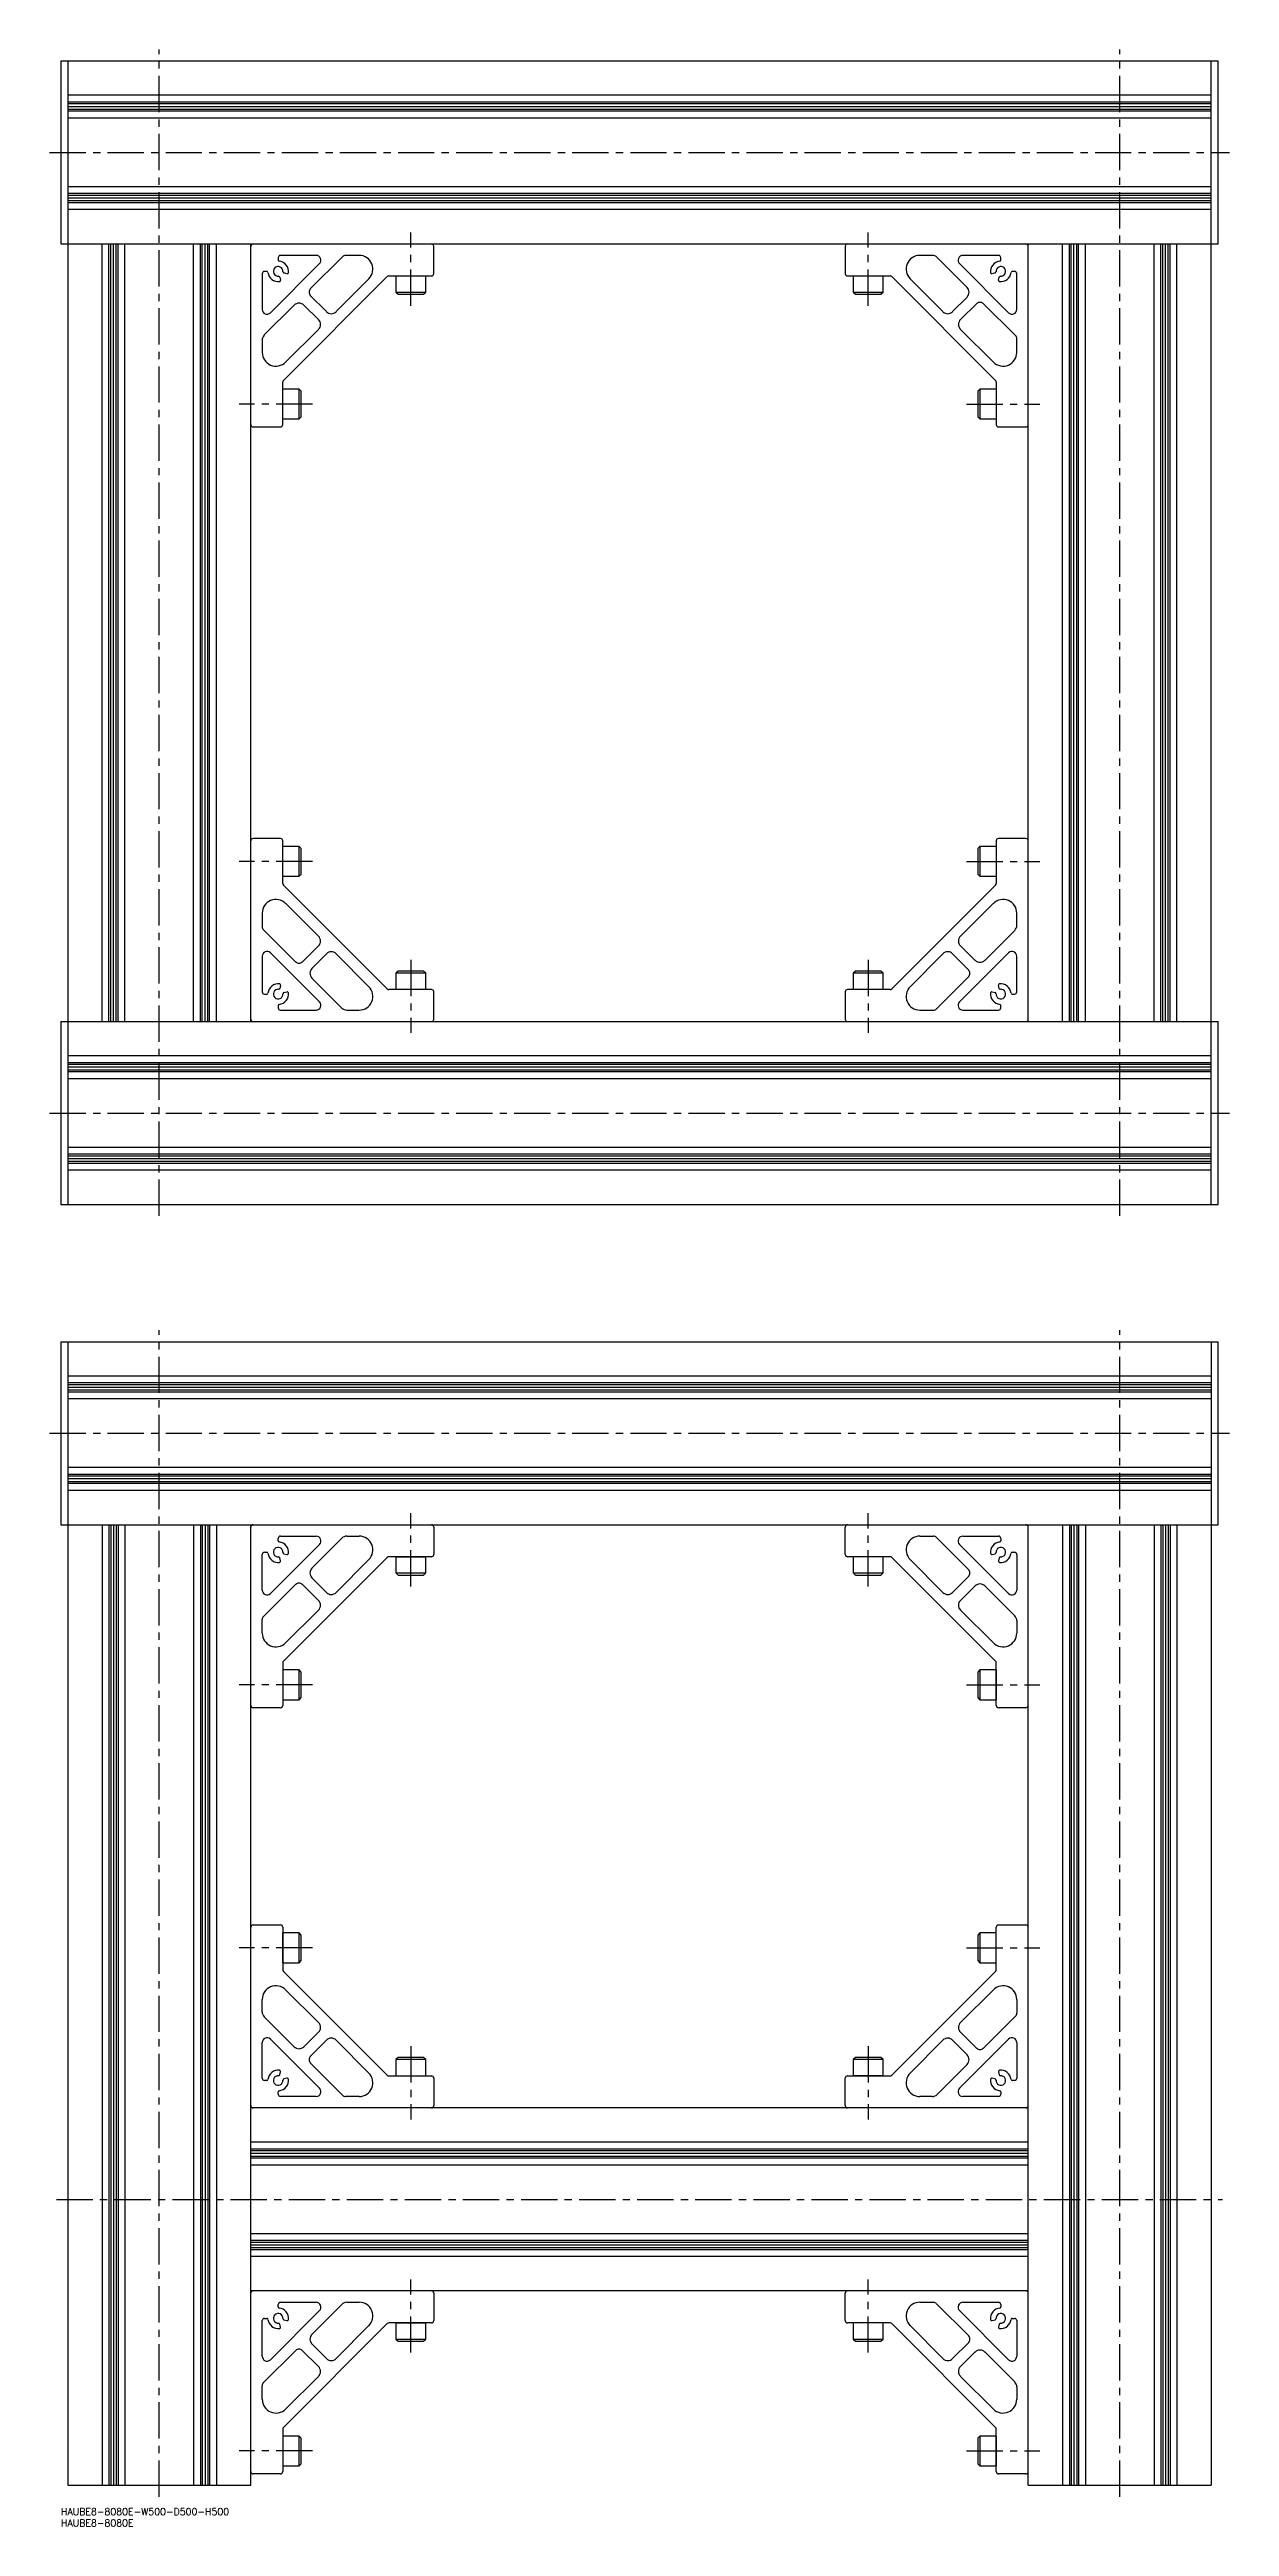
# Model space of a CAD drawing. Extents: x -5 to 1211, y -8 to 1075.
# Drawn here: x -5 to 511, y -8 to 1075 of the extents above; entities that cross this region are included whole.
import ezdxf

# ---------------------------------------------------------------- set-up
doc = ezdxf.new("R2010")
doc.units = 0
doc.header["$LTSCALE"] = 0.5
doc.linetypes.add('CENTER', pattern=[50.8, 31.75, -6.35, 6.35, -6.35])
for name, color, linetype in [('MSM_CENTER', 1, 'CENTER'), ('MSM_CONTINUOUS', 7, 'CONTINUOUS'), ('MSM_PART_NUMBER', 7, 'CONTINUOUS')]:
    doc.layers.add(name, color=color, linetype=linetype)
doc.styles.get("Standard").update_dxf_attribs({"font": 'txt.shx', "height": 3, "bigfont": 'bigfont.shx'})

# ---------------------------------------------------------------- blocks, each defined once
blk = doc.blocks.new('*U8')
at = {"layer": 'MSM_PART_NUMBER'}
blk.add_text('HAUBE8-8080E-W500-D500-H500', height=3, dxfattribs=at).set_placement((0, -3))
blk = doc.blocks.new('*U9')
at = {"layer": 'MSM_PART_NUMBER'}
blk.add_text('HAUBE8-8080E', height=3, dxfattribs=at).set_placement((0, -8))

msp = doc.modelspace()

# ---------------------------------------------------------------- linework, layer by layer
at = {"layer": 'MSM_CENTER'}
for p, q in [((43, 565), (43, 1075)), ((463, 565), (463, 1075)), ((-5, 1030), (511, 1030)), ((153, 963), (153, 995)), ((353, 963), (353, 995)), ((110, 920), (78, 920)), ((396, 920), (428, 920)), ((110, 720), (78, 720)), ((396, 720), (428, 720)), ((153, 677), (153, 645)), ((353, 677), (353, 645)), ((-5, 610), (511, 610)), ((43, 5), (43, 515)), ((463, 5), (463, 515)), ((-5, 470), (511, 470)), ((153, 403), (153, 435)), ((353, 403), (353, 435)), ((110, 360), (78, 360)), ((396, 360), (428, 360)), ((110, 245), (78, 245)), ((396, 245), (428, 245)), ((153, 202), (153, 170)), ((353, 202), (353, 170)), ((-2, 135), (508, 135)), ((153, 68), (153, 100)), ((353, 68), (353, 100)), ((110, 25), (78, 25)), ((396, 25), (428, 25))]:
    msp.add_line(p, q, dxfattribs=at)
at = {"layer": 'MSM_CONTINUOUS'}
for p, q in [((0, 1070), (506, 1070)), ((0, 1070), (0, 990)), ((3, 1070), (3, 570)), ((503, 570), (503, 1070)), ((506, 990), (506, 1070)), ((503, 1055), (3, 1055)), ((503, 1052), (3, 1052)), ((503, 1051.2), (3, 1051.2)), ((503, 1050), (3, 1050)), ((503, 1048.8), (3, 1048.8)), ((503, 1048), (3, 1048)), ((503, 1045), (3, 1045)), ((503, 1015), (3, 1015)), ((503, 1012), (3, 1012)), ((503, 1011.2), (3, 1011.2)), ((503, 1010), (3, 1010)), ((503, 1008.8), (3, 1008.8)), ((503, 1008), (3, 1008)), ((503, 1005), (3, 1005)), ((0, 990), (506, 990)), ((18, 650), (18, 990)), ((21, 650), (21, 990)), ((21.8, 650), (21.8, 990)), ((23, 650), (23, 990)), ((24.2, 650), (24.2, 990)), ((25, 650), (25, 990)), ((28, 650), (28, 990)), ((58, 650), (58, 990)), ((61, 650), (61, 990)), ((61.8, 650), (61.8, 990)), ((63, 650), (63, 990)), ((64.2, 650), (64.2, 990)), ((65, 650), (65, 990)), ((68, 650), (68, 990)), ((83, 650), (83, 990)), ((163, 977), (163, 989)), ((343, 989), (343, 977)), ((423, 650), (423, 990)), ((438, 650), (438, 990)), ((441, 650), (441, 990)), ((441.8, 650), (441.8, 990)), ((443, 650), (443, 990)), ((444.2, 650), (444.2, 990)), ((445, 650), (445, 990)), ((448, 650), (448, 990)), ((478, 650), (478, 990)), ((481, 650), (481, 990)), ((481.8, 650), (481.8, 990)), ((483, 650), (483, 990)), ((484.2, 650), (484.2, 990)), ((485, 650), (485, 990)), ((488, 650), (488, 990)), ((88, 977), (88, 961.4)), ((90, 978), (89, 978)), ((91.6, 959.9), (113.1, 981.4)), ((95, 984), (95, 983)), ((95.7, 975.5), (96, 974.2)), ((111.6, 985), (96, 985)), ((97.3, 930.3), (142.7, 975.7)), ((98.8, 977), (97.5, 977.3)), ((123.1, 984.4), (109, 970.3)), ((120.4, 960.4), (134.7, 974.8)), ((130.4, 985), (124.5, 985)), ((143.4, 976), (162, 976)), ((146.5, 976), (146.5, 968.9)), ((159.5, 968.9), (159.5, 976)), ((344, 976), (362.6, 976)), ((346.5, 976), (346.5, 968.9)), ((346.5, 976), (359.5, 976)), ((359.5, 968.9), (359.5, 976)), ((363.3, 975.7), (408.7, 930.3)), ((371.3, 974.8), (385.6, 960.4)), ((381, 985), (375.6, 985)), ((396.3, 971), (383.2, 984.1)), ((392.9, 981.4), (414.4, 959.9)), ((410, 985), (394.4, 985)), ((408.5, 977.3), (407.2, 977)), ((410, 974.2), (410.3, 975.5)), ((411, 983), (411, 984)), ((417, 978), (416, 978)), ((418, 961.4), (418, 977)), ((109, 967.5), (116.1, 960.4)), ((146.5, 968.9), (147.4, 968)), ((146.5, 968.9), (159.5, 968.9)), ((147.4, 968), (158.6, 968)), ((158.6, 968), (159.5, 968.9)), ((346.5, 968.9), (347.4, 968)), ((346.5, 968.9), (359.5, 968.9)), ((347.4, 968), (358.6, 968)), ((358.6, 968), (359.5, 968.9)), ((389.9, 960.4), (396.3, 966.8)), ((400.5, 964), (393.4, 956.9)), ((417.4, 949.9), (403.3, 964)), ((102, 963.3), (88.9, 950.2)), ((112.6, 956.9), (106.2, 963.3)), ((88, 948), (88, 942.6)), ((98.2, 938.3), (112.6, 952.6)), ((393.4, 952.6), (407.8, 938.3)), ((418, 942.6), (418, 948.5)), ((97, 911), (97, 929.6)), ((104.1, 926.5), (97, 926.5)), ((97, 913.5), (97, 926.5)), ((105, 925.6), (104.1, 926.5)), ((104.1, 913.5), (104.1, 926.5)), ((105, 914.4), (105, 925.6)), ((401.9, 926.5), (401, 925.6)), ((401, 925.6), (401, 914.4)), ((409, 926.5), (401.9, 926.5)), ((401.9, 926.5), (401.9, 913.5)), ((409, 929.6), (409, 911)), ((84, 910), (96, 910)), ((97, 913.5), (104.1, 913.5)), ((104.1, 913.5), (105, 914.4)), ((401, 914.4), (401.9, 913.5)), ((401.9, 913.5), (409, 913.5)), ((410, 910), (422, 910)), ((96, 730), (84, 730)), ((97, 710.4), (97, 729)), ((104.1, 726.5), (97, 726.5)), ((105, 725.6), (104.1, 726.5)), ((104.1, 713.5), (104.1, 726.5)), ((105, 714.4), (105, 725.6)), ((401.9, 726.5), (401, 725.6)), ((401, 725.6), (401, 714.4)), ((409, 726.5), (401.9, 726.5)), ((401.9, 726.5), (401.9, 713.5)), ((409, 729), (409, 710.4)), ((409, 726.5), (409, 713.5)), ((422, 730), (410, 730)), ((97, 713.5), (104.1, 713.5)), ((142.7, 664.3), (97.3, 709.7)), ((104.1, 713.5), (105, 714.4)), ((408.7, 709.7), (363.3, 664.3)), ((401, 714.4), (401.9, 713.5)), ((401.9, 713.5), (409, 713.5)), ((88, 697.4), (88, 691.5)), ((112.6, 687.4), (98.2, 701.7)), ((407.8, 701.7), (393.4, 687.4)), ((418, 692), (418, 697.4)), ((88.6, 690.1), (102.7, 676)), ((105.5, 676), (112.6, 683.1)), ((393.4, 683.1), (399.8, 676.7)), ((404, 676.7), (417.1, 689.8)), ((88, 678.6), (88, 663)), ((113.1, 658.6), (91.6, 680.1)), ((116.1, 679.6), (109.7, 673.2)), ((134.7, 665.2), (120.4, 679.6)), ((147.4, 672), (146.5, 671.1)), ((158.6, 672), (147.4, 672)), ((159.5, 671.1), (158.6, 672)), ((347.4, 672), (346.5, 671.1)), ((358.6, 672), (347.4, 672)), ((359.5, 671.1), (358.6, 672)), ((385.6, 679.6), (371.3, 665.2)), ((397, 672.5), (389.9, 679.6)), ((414.4, 680.1), (392.9, 658.6)), ((418, 663), (418, 678.6)), ((89, 662), (90, 662)), ((96, 665.8), (95.7, 664.5)), ((97.5, 662.7), (98.8, 663)), ((109.7, 669), (122.8, 655.9)), ((162, 664), (143.4, 664)), ((146.5, 671.1), (146.5, 664)), ((159.5, 671.1), (146.5, 671.1)), ((159.5, 664), (146.5, 664)), ((159.5, 664), (159.5, 671.1)), ((163, 651), (163, 663)), ((343, 663), (343, 651)), ((362.6, 664), (344, 664)), ((346.5, 671.1), (346.5, 664)), ((359.5, 671.1), (346.5, 671.1)), ((359.5, 664), (359.5, 671.1)), ((382.9, 655.6), (397, 669.7)), ((407.2, 663), (408.5, 662.7)), ((410.3, 664.5), (410, 665.8)), ((416, 662), (417, 662)), ((0, 650), (506, 650)), ((0, 650), (0, 570)), ((95, 657), (95, 656)), ((96, 655), (111.6, 655)), ((125, 655), (130.4, 655)), ((375.6, 655), (381.5, 655)), ((394.4, 655), (410, 655)), ((411, 656), (411, 657)), ((506, 570), (506, 650)), ((503, 635), (3, 635)), ((503, 632), (3, 632)), ((503, 631.2), (3, 631.2)), ((503, 630), (3, 630)), ((503, 628.8), (3, 628.8)), ((503, 628), (3, 628)), ((503, 625), (3, 625)), ((503, 595), (3, 595)), ((503, 592), (3, 592)), ((503, 591.2), (3, 591.2)), ((503, 590), (3, 590)), ((503, 588.8), (3, 588.8)), ((503, 588), (3, 588)), ((503, 585), (3, 585)), ((0, 570), (506, 570)), ((0, 510), (506, 510)), ((0, 510), (0, 430)), ((3, 510), (3, 10)), ((503, 510), (503, 10)), ((506, 430), (506, 510)), ((503, 495), (3, 495)), ((503, 492), (3, 492)), ((503, 491.2), (3, 491.2)), ((503, 490), (3, 490)), ((503, 488.8), (3, 488.8)), ((503, 488), (3, 488)), ((503, 485), (3, 485)), ((503, 455), (3, 455)), ((503, 452), (3, 452)), ((503, 451.2), (3, 451.2)), ((503, 450), (3, 450)), ((503, 448.8), (3, 448.8)), ((503, 448), (3, 448)), ((503, 445), (3, 445)), ((0, 430), (506, 430)), ((18, 430), (18, 10)), ((21, 430), (21, 10)), ((21.8, 430), (21.8, 10)), ((23, 430), (23, 10)), ((24.2, 430), (24.2, 10)), ((25, 430), (25, 10)), ((28, 430), (28, 10)), ((58, 430), (58, 10)), ((61, 430), (61, 10)), ((61.8, 430), (61.8, 10)), ((63, 430), (63, 10)), ((64.2, 430), (64.2, 10)), ((65, 430), (65, 10)), ((68, 430), (68, 10)), ((83, 10), (83, 430)), ((95, 423), (95, 424)), ((96, 425), (111.6, 425)), ((109.7, 411), (122.8, 424.1)), ((125, 425), (130.4, 425)), ((163, 429), (163, 417)), ((343, 417), (343, 429)), ((375.6, 425), (381.5, 425)), ((382.9, 424.4), (397, 410.3)), ((394.4, 425), (410, 425)), ((411, 424), (411, 423)), ((423, 10), (423, 430)), ((438, 430), (438, 10)), ((441, 430), (441, 10)), ((441.8, 430), (441.8, 10)), ((443, 430), (443, 10)), ((444.2, 430), (444.2, 10)), ((445, 430), (445, 10)), ((448, 430), (448, 10)), ((478, 430), (478, 10)), ((481, 430), (481, 10)), ((481.8, 430), (481.8, 10)), ((483, 430), (483, 10)), ((484.2, 430), (484.2, 10)), ((485, 430), (485, 10)), ((488, 430), (488, 10)), ((88, 401.4), (88, 417)), ((89, 418), (90, 418)), ((113.1, 421.4), (91.6, 399.9)), ((96, 414.2), (95.7, 415.5)), ((142.7, 415.7), (97.3, 370.3)), ((97.5, 417.3), (98.8, 417)), ((134.7, 414.8), (120.4, 400.4)), ((162, 416), (143.4, 416)), ((146.5, 416), (146.5, 408.9)), ((146.5, 416), (159.5, 416)), ((159.5, 408.9), (159.5, 416)), ((362.6, 416), (344, 416)), ((346.5, 416), (346.5, 408.9)), ((359.5, 408.9), (359.5, 416)), ((408.7, 370.3), (363.3, 415.7)), ((385.6, 400.4), (371.3, 414.8)), ((414.4, 399.9), (392.9, 421.4)), ((407.2, 417), (408.5, 417.3)), ((410.3, 415.5), (410, 414.2)), ((416, 418), (417, 418)), ((418, 417), (418, 401.4)), ((88.6, 389.9), (102.7, 404)), ((105.5, 404), (112.6, 396.9)), ((116.1, 400.4), (109.7, 406.8)), ((146.5, 408.9), (147.4, 408)), ((146.5, 408.9), (159.5, 408.9)), ((147.4, 408), (158.6, 408)), ((158.6, 408), (159.5, 408.9)), ((346.5, 408.9), (347.4, 408)), ((346.5, 408.9), (359.5, 408.9)), ((347.4, 408), (358.6, 408)), ((358.6, 408), (359.5, 408.9)), ((397, 407.5), (389.9, 400.4)), ((393.4, 396.9), (399.8, 403.3)), ((404, 403.3), (417.1, 390.2)), ((112.6, 392.6), (98.2, 378.3)), ((407.8, 378.3), (393.4, 392.6)), ((88, 382.6), (88, 388.5)), ((418, 388), (418, 382.6)), ((97, 369.6), (97, 351)), ((409, 351), (409, 369.6)), ((104.1, 366.5), (97, 366.5)), ((105, 365.6), (104.1, 366.5)), ((104.1, 353.5), (104.1, 366.5)), ((105, 354.4), (105, 365.6)), ((401.9, 366.5), (401, 365.6)), ((401, 365.6), (401, 354.4)), ((409, 366.5), (401.9, 366.5)), ((401.9, 366.5), (401.9, 353.5)), ((409, 366.5), (409, 353.5)), ((96, 350), (84, 350)), ((97, 353.5), (104.1, 353.5)), ((104.1, 353.5), (105, 354.4)), ((401, 354.4), (401.9, 353.5)), ((401.9, 353.5), (409, 353.5)), ((422, 350), (410, 350)), ((84, 255), (96, 255)), ((97, 254), (97, 235.4)), ((104.1, 251.5), (97, 251.5)), ((97, 238.5), (97, 251.5)), ((105, 250.6), (104.1, 251.5)), ((104.1, 238.5), (104.1, 251.5)), ((105, 239.4), (105, 250.6)), ((401.9, 251.5), (401, 250.6)), ((401, 250.6), (401, 239.4)), ((409, 251.5), (401.9, 251.5)), ((401.9, 251.5), (401.9, 238.5)), ((409, 235.4), (409, 254)), ((410, 255), (422, 255)), ((97, 238.5), (104.1, 238.5)), ((104.1, 238.5), (105, 239.4)), ((401, 239.4), (401.9, 238.5)), ((401.9, 238.5), (409, 238.5)), ((97.3, 234.7), (142.7, 189.3)), ((363.3, 189.3), (408.7, 234.7)), ((88, 217), (88, 222.4)), ((98.2, 226.7), (112.6, 212.4)), ((393.4, 212.4), (407.8, 226.7)), ((418, 222.4), (418, 216.5)), ((102, 201.7), (88.9, 214.8)), ((112.6, 208.1), (106.2, 201.7)), ((400.5, 201), (393.4, 208.1)), ((417.4, 215.1), (403.3, 201)), ((88, 188), (88, 203.6)), ((91.6, 205.1), (113.1, 183.6)), ((109, 197.5), (116.1, 204.6)), ((120.4, 204.6), (134.7, 190.2)), ((147.4, 197), (146.5, 196.1)), ((146.5, 196.1), (146.5, 189)), ((159.5, 196.1), (146.5, 196.1)), ((158.6, 197), (147.4, 197)), ((159.5, 196.1), (158.6, 197)), ((159.5, 189), (159.5, 196.1)), ((347.4, 197), (346.5, 196.1)), ((346.5, 196.1), (346.5, 189)), ((359.5, 196.1), (346.5, 196.1)), ((358.6, 197), (347.4, 197)), ((359.5, 196.1), (358.6, 197)), ((359.5, 189), (359.5, 196.1)), ((371.3, 190.2), (385.6, 204.6)), ((389.9, 204.6), (396.3, 198.2)), ((392.9, 183.6), (414.4, 205.1)), ((418, 203.6), (418, 188)), ((90, 187), (89, 187)), ((95.7, 189.5), (96, 190.8)), ((98.8, 188), (97.5, 187.7)), ((123.1, 180.6), (109, 194.7)), ((143.4, 189), (162, 189)), ((163, 188), (163, 176)), ((343, 176), (343, 188)), ((344, 189), (362.6, 189)), ((359.5, 189), (346.5, 189)), ((396.3, 194), (383.2, 180.9)), ((408.5, 187.7), (407.2, 188)), ((410, 190.8), (410.3, 189.5)), ((417, 187), (416, 187)), ((423, 175), (83, 175)), ((95, 181), (95, 182)), ((111.6, 180), (96, 180)), ((130.4, 180), (124.5, 180)), ((381, 180), (375.6, 180)), ((410, 180), (394.4, 180)), ((411, 182), (411, 181)), ((423, 160), (83, 160)), ((423, 157), (83, 157)), ((423, 156.2), (83, 156.2)), ((423, 155), (83, 155)), ((423, 153.8), (83, 153.8)), ((423, 153), (83, 153)), ((423, 150), (83, 150)), ((423, 120), (83, 120)), ((423, 117), (83, 117)), ((423, 116.2), (83, 116.2)), ((423, 115), (83, 115)), ((423, 113.8), (83, 113.8)), ((423, 113), (83, 113)), ((423, 110), (83, 110)), ((423, 95), (83, 95)), ((95, 88), (95, 89)), ((96, 90), (111.6, 90)), ((109.7, 76), (122.8, 89.1)), ((125, 90), (130.4, 90)), ((163, 94), (163, 82)), ((343, 82), (343, 94)), ((375.6, 90), (381.5, 90)), ((382.9, 89.4), (397, 75.3)), ((394.4, 90), (410, 90)), ((411, 89), (411, 88)), ((88, 66.4), (88, 82)), ((89, 83), (90, 83)), ((113.1, 86.4), (91.6, 64.9)), ((96, 79.2), (95.7, 80.5)), ((142.7, 80.7), (97.3, 35.3)), ((97.5, 82.3), (98.8, 82)), ((134.7, 79.8), (120.4, 65.4)), ((162, 81), (143.4, 81)), ((146.5, 81), (146.5, 73.9)), ((146.5, 81), (159.5, 81)), ((159.5, 73.9), (159.5, 81)), ((362.6, 81), (344, 81)), ((346.5, 81), (346.5, 73.9)), ((359.5, 73.9), (359.5, 81)), ((408.7, 35.3), (363.3, 80.7)), ((385.6, 65.4), (371.3, 79.8)), ((414.4, 64.9), (392.9, 86.4)), ((407.2, 82), (408.5, 82.3)), ((410.3, 80.5), (410, 79.2)), ((416, 83), (417, 83)), ((418, 82), (418, 66.4)), ((88.6, 54.9), (102.7, 69)), ((105.5, 69), (112.6, 61.9)), ((116.1, 65.4), (109.7, 71.8)), ((146.5, 73.9), (147.4, 73)), ((146.5, 73.9), (159.5, 73.9)), ((147.4, 73), (158.6, 73)), ((158.6, 73), (159.5, 73.9)), ((346.5, 73.9), (347.4, 73)), ((346.5, 73.9), (359.5, 73.9)), ((347.4, 73), (358.6, 73)), ((358.6, 73), (359.5, 73.9)), ((397, 72.5), (389.9, 65.4)), ((393.4, 61.9), (399.8, 68.3)), ((404, 68.3), (417.1, 55.2)), ((112.6, 57.6), (98.2, 43.3)), ((407.8, 43.3), (393.4, 57.6)), ((88, 47.6), (88, 53.5)), ((418, 53), (418, 47.6)), ((97, 34.6), (97, 16)), ((409, 16), (409, 34.6)), ((104.1, 31.5), (97, 31.5)), ((105, 30.6), (104.1, 31.5)), ((104.1, 18.5), (104.1, 31.5)), ((105, 19.4), (105, 30.6)), ((401.9, 31.5), (401, 30.6)), ((401, 30.6), (401, 19.4)), ((409, 31.5), (401.9, 31.5)), ((401.9, 31.5), (401.9, 18.5)), ((409, 31.5), (409, 18.5)), ((96, 15), (84, 15)), ((97, 18.5), (104.1, 18.5)), ((104.1, 18.5), (105, 19.4)), ((401, 19.4), (401.9, 18.5)), ((401.9, 18.5), (409, 18.5)), ((422, 15), (410, 15)), ((3, 10), (83, 10)), ((423, 10), (503, 10))]:
    msp.add_line(p, q, dxfattribs=at)
for centre, radius, start, end in [((84, 989), 1, 90, 180), ((162, 989), 1, 0, 90), ((344, 989), 1, 90, 180), ((422, 989), 1, 0, 90), ((89, 977), 1, 90, 180), ((90, 977.5), 0.5, 5.7396, 89.9987), ((95, 978), 4.5, 185.7391, 277.8199), ((95, 978), 2.1, 356.0879, 273.9134), ((96, 984), 1, 90, 180), ((95.5, 983), 0.5, 179.9984, 264.2635), ((95.2, 975.4), 0.5, 14.9999, 93.9134), ((95, 978), 4.5, 352.1807, 84.2603), ((97.6, 977.8), 0.5, 176.0879, 255.0001), ((99, 977.5), 0.5, 255.0014, 352.1789), ((111.6, 982.9), 2.1, 315, 90), ((124.5, 983), 2, 90.0011, 135.0008), ((130.4, 979), 6, 315, 90), ((143.4, 975), 1, 89.9986, 134.9989), ((162, 977), 1, 269.9979, 0), ((344, 977), 1, 180, 270), ((362.6, 975), 1, 45.0005, 90.0008), ((375.6, 979), 6, 90.0001, 225), ((381, 982), 3, 45.0002, 90.0002), ((394.4, 982.9), 2.1, 90, 225), ((411, 978), 4.5, 95.7391, 187.8199), ((407, 977.5), 0.5, 187.8225, 284.9997), ((408.4, 977.8), 0.5, 284.9999, 3.9134), ((411, 978), 2.1, 266.0879, 183.9134), ((410, 984), 1, 0, 90), ((410.8, 975.4), 0.5, 86.0879, 165.0001), ((411, 978), 4.5, 262.1807, 354.2603), ((410.5, 983), 0.5, 275.7396, 359.9987), ((416, 977.5), 0.5, 89.9984, 174.2635), ((417, 977), 1, 0, 90), ((95.5, 974), 0.5, 277.8225, 14.9997), ((104.1, 961.1), 3, 45.0001, 135.0001), ((110.5, 968.9), 2, 134.9992, 225.0012), ((394.1, 968.9), 3, 315.0001, 45.0001), ((401.9, 962.5), 2, 44.9992, 135.0012), ((410.5, 974), 0.5, 165.0014, 262.1789), ((90.1, 961.4), 2.1, 180, 315), ((110.5, 954.8), 3, 315.0005, 44.9993), ((118.2, 962.5), 3, 225.0001, 315.0002), ((387.8, 962.5), 3, 225.0005, 314.9993), ((395.5, 954.8), 3, 135.0001, 225.0002), ((415.9, 961.4), 2.1, 225, 0), ((91, 948), 3, 135.0002, 180.0002), ((94, 942.6), 6, 180.0001, 315), ((412, 942.6), 6, 225, 360), ((416, 948.5), 2, 0.0011, 45.0008), ((98, 929.6), 1, 135.0005, 180.0008), ((408, 929.6), 1, 359.9986, 44.9989), ((84, 911), 1, 180, 270), ((96, 911), 1, 270, 0), ((410, 911), 1, 179.9979, 270), ((422, 911), 1, 270, 0), ((84, 729), 1, 90, 180), ((96, 729), 1, 359.9979, 90), ((410, 729), 1, 90, 180), ((422, 729), 1, 0, 90), ((98, 710.4), 1, 179.9986, 224.9989), ((408, 710.4), 1, 315.0005, 0.0008), ((94, 697.4), 6, 45, 180), ((412, 697.4), 6, 0.0001, 135), ((90, 691.5), 2, 180.0011, 225.0008), ((110.5, 685.2), 3, 315.0001, 45.0002), ((395.5, 685.2), 3, 135.0005, 224.9993), ((415, 692), 3, 315.0002, 0.0002), ((90.1, 678.6), 2.1, 45, 180), ((104.1, 677.5), 2, 224.9992, 315.0012), ((111.9, 671.1), 3, 135.0001, 225.0001), ((118.2, 677.5), 3, 45.0005, 134.9993), ((387.8, 677.5), 3, 45.0001, 135.0002), ((395.5, 671.1), 2, 314.9992, 45.0012), ((401.9, 678.9), 3, 225.0001, 315.0001), ((415.9, 678.6), 2.1, 0, 135), ((89, 663), 1, 180, 270), ((90, 662.5), 0.5, 269.9984, 354.2635), ((95, 662), 4.5, 82.1807, 174.2603), ((95, 662), 2.1, 86.0879, 3.9134), ((95.2, 664.6), 0.5, 266.0879, 345.0001), ((95, 662), 4.5, 275.7391, 7.8199), ((95.5, 666), 0.5, 345.0014, 82.1789), ((97.6, 662.2), 0.5, 104.9999, 183.9134), ((99, 662.5), 0.5, 7.8225, 104.9997), ((130.4, 661), 6, 270.0001, 45), ((143.4, 665), 1, 225.0005, 270.0008), ((162, 663), 1, 0, 90), ((344, 663), 1, 89.9979, 180), ((362.6, 665), 1, 269.9986, 314.9989), ((375.6, 661), 6, 135, 270), ((407, 662.5), 0.5, 75.0014, 172.1789), ((411, 662), 4.5, 172.1807, 264.2603), ((408.4, 662.2), 0.5, 356.0879, 75.0001), ((411, 662), 2.1, 176.0879, 93.9134), ((410.5, 666), 0.5, 97.8225, 194.9997), ((410.8, 664.6), 0.5, 194.9999, 273.9134), ((411, 662), 4.5, 5.7391, 97.8199), ((416, 662.5), 0.5, 185.7396, 269.9987), ((417, 663), 1, 270, 0), ((84, 651), 1, 180, 270), ((95.5, 657), 0.5, 95.7396, 179.9987), ((96, 656), 1, 180, 270), ((111.6, 657.1), 2.1, 270, 45), ((125, 658), 3, 225.0002, 270.0002), ((162, 651), 1, 270, 0), ((344, 651), 1, 180, 270), ((381.5, 657), 2, 270.0011, 315.0008), ((394.4, 657.1), 2.1, 135, 270), ((410, 656), 1, 270, 0), ((410.5, 657), 0.5, 359.9984, 84.2635), ((422, 651), 1, 270, 0), ((84, 429), 1, 90, 180), ((96, 424), 1, 90, 180), ((95.5, 423), 0.5, 180.0013, 264.2604), ((95, 418), 4.5, 352.1801, 84.2609), ((111.6, 422.9), 2.1, 315, 90), ((125, 422), 3, 89.9998, 134.9998), ((130.4, 419), 6, 315, 89.9999), ((162, 429), 1, 0, 90), ((344, 429), 1, 90, 180), ((375.6, 419), 6, 90, 225), ((381.5, 423), 2, 44.9992, 89.9989), ((394.4, 422.9), 2.1, 90, 225), ((411, 418), 4.5, 95.7397, 187.8193), ((410, 424), 1, 0, 90), ((410.5, 423), 0.5, 275.7365, 0.0016), ((422, 429), 1, 0, 90), ((89, 417), 1, 90, 180), ((90, 417.5), 0.5, 5.7365, 90.0016), ((95, 418), 4.5, 185.7397, 277.8193), ((95, 418), 2.1, 356.0866, 273.9121), ((95.2, 415.4), 0.5, 14.9999, 93.9121), ((95.5, 414), 0.5, 277.8211, 14.9986), ((97.6, 417.8), 0.5, 176.0866, 255.0001), ((99, 417.5), 0.5, 255.0003, 352.1775), ((143.4, 415), 1, 89.9992, 134.9995), ((162, 417), 1, 270, 0), ((344, 417), 1, 180, 270.0021), ((362.6, 415), 1, 45.0011, 90.0014), ((407, 417.5), 0.5, 187.8211, 284.9986), ((408.4, 417.8), 0.5, 284.9999, 3.9121), ((411, 418), 2.1, 266.0866, 183.9121), ((410.5, 414), 0.5, 165.0003, 262.1775), ((410.8, 415.4), 0.5, 86.0866, 165.0001), ((411, 418), 4.5, 262.1801, 354.2609), ((416, 417.5), 0.5, 90.0013, 174.2604), ((417, 417), 1, 0, 90), ((90.1, 401.4), 2.1, 180, 315), ((104.1, 402.5), 2, 44.9988, 135.0008), ((111.9, 408.9), 3, 134.9999, 224.9999), ((395.5, 408.9), 2, 314.9988, 45.0008), ((401.9, 401.1), 3, 44.9999, 134.9999), ((415.9, 401.4), 2.1, 225, 0), ((110.5, 394.8), 3, 314.9998, 44.9999), ((118.2, 402.5), 3, 225.0007, 314.9995), ((387.8, 402.5), 3, 224.9998, 314.9999), ((395.5, 394.8), 3, 135.0007, 224.9995), ((415, 388), 3, 359.9998, 44.9998), ((90, 388.5), 2, 134.9992, 179.9989), ((94, 382.6), 6, 180, 315), ((412, 382.6), 6, 225, 359.9999), ((98, 369.6), 1, 135.0011, 180.0014), ((408, 369.6), 1, 359.9992, 44.9995), ((84, 351), 1, 180, 270), ((96, 351), 1, 270, 0.0021), ((410, 351), 1, 180, 270), ((422, 351), 1, 270, 0), ((84, 254), 1, 90, 180), ((96, 254), 1, 0, 90), ((410, 254), 1, 90, 180.0021), ((422, 254), 1, 0, 90), ((94, 222.4), 6, 45, 179.9999), ((98, 235.4), 1, 179.9992, 224.9995), ((412, 222.4), 6, 0, 135), ((408, 235.4), 1, 315.0011, 0.0014), ((91, 217), 3, 179.9998, 224.9998), ((110.5, 210.2), 3, 315.0007, 44.9995), ((395.5, 210.2), 3, 134.9998, 224.9999), ((416, 216.5), 2, 314.9992, 359.9989), ((90.1, 203.6), 2.1, 45, 180), ((104.1, 203.9), 3, 224.9999, 314.9999), ((110.5, 196.1), 2, 134.9988, 225.0008), ((118.2, 202.5), 3, 44.9998, 134.9999), ((387.8, 202.5), 3, 45.0007, 134.9995), ((394.1, 196.1), 3, 314.9999, 44.9999), ((401.9, 202.5), 2, 224.9988, 315.0008), ((415.9, 203.6), 2.1, 0, 135), ((89, 188), 1, 180, 270), ((90, 187.5), 0.5, 270.0013, 354.2604), ((95, 187), 4.5, 82.1801, 174.2609), ((95, 187), 2.1, 86.0866, 3.9121), ((95.2, 189.6), 0.5, 266.0866, 345.0001), ((95, 187), 4.5, 275.7397, 7.8193), ((95.5, 191), 0.5, 345.0003, 82.1775), ((97.6, 187.2), 0.5, 104.9999, 183.9121), ((99, 187.5), 0.5, 7.8211, 104.9986), ((130.4, 186), 6, 270, 45), ((143.4, 190), 1, 225.0011, 270.0014), ((162, 188), 1, 0, 90.0021), ((344, 188), 1, 90, 180), ((362.6, 190), 1, 269.9992, 314.9995), ((375.6, 186), 6, 135, 269.9999), ((407, 187.5), 0.5, 75.0003, 172.1775), ((411, 187), 4.5, 172.1801, 264.2609), ((408.4, 187.2), 0.5, 356.0866, 75.0001), ((411, 187), 2.1, 176.0866, 93.9121), ((410.5, 191), 0.5, 97.8211, 194.9986), ((410.8, 189.6), 0.5, 194.9999, 273.9121), ((411, 187), 4.5, 5.7397, 97.8193), ((416, 187.5), 0.5, 185.7365, 270.0016), ((417, 188), 1, 270, 0), ((84, 176), 1, 180, 270), ((95.5, 182), 0.5, 95.7365, 180.0016), ((96, 181), 1, 180, 270), ((111.6, 182.1), 2.1, 270, 45), ((124.5, 182), 2, 224.9992, 269.9989), ((162, 176), 1, 270, 0), ((344, 176), 1, 180, 270), ((381, 183), 3, 269.9998, 314.9998), ((394.4, 182.1), 2.1, 135, 270), ((410, 181), 1, 270, 0), ((410.5, 182), 0.5, 0.0013, 84.2604), ((422, 176), 1, 270, 0), ((84, 94), 1, 90, 180), ((96, 89), 1, 90, 180), ((95.5, 88), 0.5, 180.0013, 264.2604), ((95, 83), 4.5, 352.1801, 84.2609), ((111.6, 87.9), 2.1, 315, 90), ((125, 87), 3, 89.9998, 134.9998), ((130.4, 84), 6, 315, 89.9999), ((162, 94), 1, 0, 90), ((344, 94), 1, 90, 180), ((375.6, 84), 6, 90, 225), ((381.5, 88), 2, 44.9992, 89.9989), ((394.4, 87.9), 2.1, 90, 225), ((411, 83), 4.5, 95.7397, 187.8193), ((410, 89), 1, 0, 90), ((410.5, 88), 0.5, 275.7365, 0.0016), ((422, 94), 1, 0, 90), ((89, 82), 1, 90, 180), ((90, 82.5), 0.5, 5.7365, 90.0016), ((95, 83), 4.5, 185.7397, 277.8193), ((95, 83), 2.1, 356.0866, 273.9121), ((95.2, 80.4), 0.5, 14.9999, 93.9121), ((95.5, 79), 0.5, 277.8211, 14.9986), ((97.6, 82.8), 0.5, 176.0866, 255.0001), ((99, 82.5), 0.5, 255.0003, 352.1775), ((111.9, 73.9), 3, 134.9999, 224.9999), ((143.4, 80), 1, 89.9992, 134.9995), ((162, 82), 1, 270, 0), ((344, 82), 1, 180, 270.0021), ((362.6, 80), 1, 45.0011, 90.0014), ((407, 82.5), 0.5, 187.8211, 284.9986), ((408.4, 82.8), 0.5, 284.9999, 3.9121), ((411, 83), 2.1, 266.0866, 183.9121), ((410.5, 79), 0.5, 165.0003, 262.1775), ((410.8, 80.4), 0.5, 86.0866, 165.0001), ((411, 83), 4.5, 262.1801, 354.2609), ((416, 82.5), 0.5, 90.0013, 174.2604), ((417, 82), 1, 0, 90), ((90.1, 66.4), 2.1, 180, 315), ((104.1, 67.5), 2, 44.9988, 135.0008), ((118.2, 67.5), 3, 225.0007, 314.9995), ((387.8, 67.5), 3, 224.9998, 314.9999), ((395.5, 73.9), 2, 314.9988, 45.0008), ((401.9, 66.1), 3, 44.9999, 134.9999), ((415.9, 66.4), 2.1, 225, 0), ((90, 53.5), 2, 134.9992, 179.9989), ((110.5, 59.8), 3, 314.9998, 44.9999), ((395.5, 59.8), 3, 135.0007, 224.9995), ((415, 53), 3, 359.9998, 44.9998), ((94, 47.6), 6, 180, 315), ((412, 47.6), 6, 225, 359.9999), ((98, 34.6), 1, 135.0011, 180.0014), ((408, 34.6), 1, 359.9992, 44.9995), ((84, 16), 1, 180, 270), ((96, 16), 1, 270, 0.0021), ((410, 16), 1, 180, 270), ((422, 16), 1, 270, 0)]:
    msp.add_arc(centre, radius, start, end, dxfattribs=at)

# ---------------------------------------------------------------- block references
for name in ['*U8', '*U9']:
    msp.add_blockref(name, (0, 0), dxfattribs=at)

doc.saveas('drawing.dxf')
